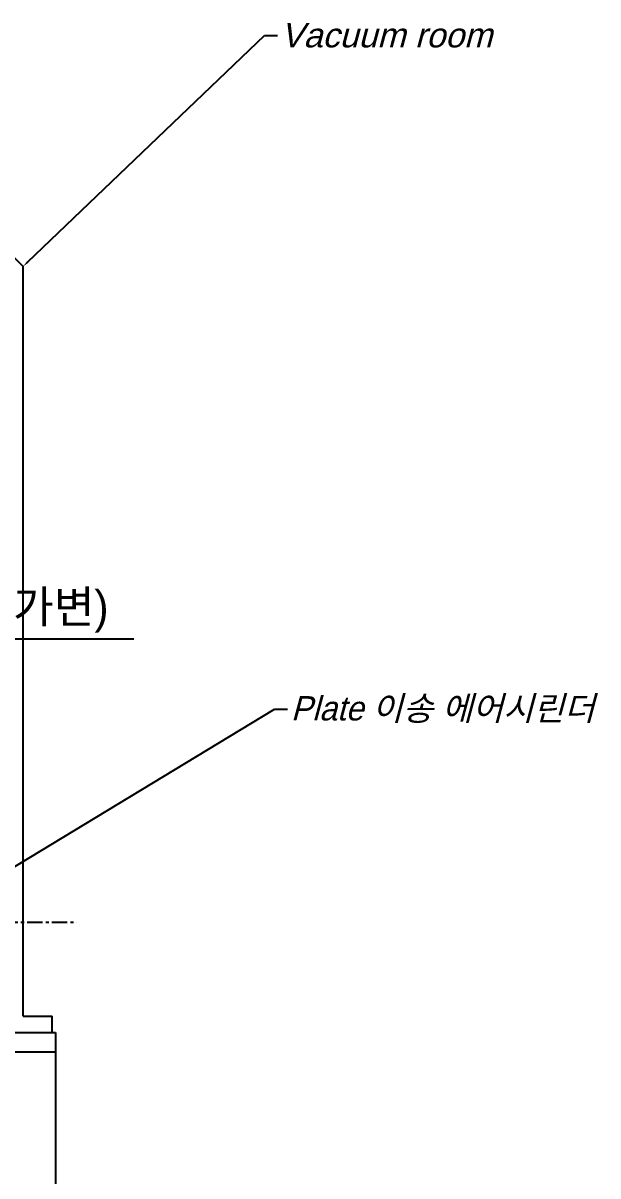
# Model space of a CAD drawing. Header units: millimetres. Extents: x 30636 to 38225, y -21023 to -5848.
# Drawn here: x 35393 to 35748, y -8887 to -8176 of the extents above; entities that cross this region are included whole.
import ezdxf
from ezdxf import colors
from ezdxf.entities.mleader import LeaderData, LeaderLine
from ezdxf.math import Vec2, Vec3

# ---------------------------------------------------------------- set-up
doc = ezdxf.new("R2010")
doc.units = ezdxf.units.MM
doc.linetypes.add('CENTER', pattern=[50.8, 31.75, -6.35, 6.35, -6.35])
doc.layers.add('1', color=1, linetype='CENTER')
doc.styles.add('ADESK1', font='simplex.shx')
doc.styles.get("Standard").update_dxf_attribs({"font": 'arial.ttf', "oblique": 15, "height": 10})
doc.dimstyles.new('ISO-25', dxfattribs={"dimtxt": 10, "dimasz": 2.5, "dimexe": 1.25, "dimexo": 0.625, "dimtad": 1, "dimtxsty": 'Standard', "dimcen": 2.5, "dimclrd": 1, "dimclre": 1, "dimclrt": 1, "dimadec": 0, "dimazin": 0, "dimtfac": 1, "dimtmove": 0, "dimatfit": 3, "dimfxl": 1, "dimtfillclr": 1, "dimarcsym": 0})

# ---------------------------------------------------------------- blocks, each defined once
blk = doc.blocks.new('*D1142')
at = {"color": 1, "lineweight": -2, "transparency": 16777216}
for p, q in [((34843.25, -8580.73), (34843.25, -8552.88)), ((34848.25, -8555.38), (35138.25, -8555.38)), ((35143.25, -8580.73), (35143.25, -8552.88)), ((35143.25, -8555.38), (35461.65, -8555.38))]:
    blk.add_line(p, q, dxfattribs=at)
at = {"color": 1, "transparency": 16777216}
for points in [[(34848.25, -8554.55), (34848.25, -8556.22), (34843.25, -8555.38)], [(35138.25, -8554.55), (35138.25, -8556.22), (35143.25, -8555.38)]]:
    blk.add_solid(points, dxfattribs=at)
at = {"layer": 'Defpoints', "color": 0, "transparency": 16777216}
for p in [(35143.25, -8555.38), (34843.25, -8581.98), (35143.25, -8581.98)]:
    blk.add_point(p, dxfattribs=at)
at = {"color": 1, "transparency": 16777216, "insert": (35304.95, -8538.9), "char_height": 20, "attachment_point": 5, "style": 'ADESK1'}
blk.add_mtext('~max300({\\fGulim|b0|i0|c129|p50;폭뱡향 가변)}', dxfattribs=at)

msp = doc.modelspace()

# ---------------------------------------------------------------- linework, layer by layer
at = {"color": 5}
for p, q in [((35271.49058, -8203.98138), (35393.24794, -8325.73874)), ((35393.24794, -8787.98136), (35393.24794, -8325.73874)), ((35393.24794, -8787.98136), (35411.24794, -8787.98136)), ((35411.24794, -8797.98136), (35411.24794, -8787.98136))]:
    msp.add_line(p, q, dxfattribs=at)
at = {"color": 6}
msp.add_line((35393.24794, -8741.98136), (35393.24794, -8717.98136), dxfattribs=at)
for p, q in [((34213.24794, -8797.98136), (35413.24794, -8797.98136)), ((35413.24794, -8797.98136), (35413.24794, -9257.98138)), ((34213.24794, -8809.98136), (35413.24794, -8809.98136))]:
    msp.add_line(p, q)
at = {"layer": '1', "ltscale": 0.3}
msp.add_line((34268.0015, -8729.98136), (35426.24794, -8729.98136), dxfattribs=at)

# ---------------------------------------------------------------- dimensions: what is measured, and where the dimension line sits
dim = msp.add_linear_dim(base=(35143.24794, -8555.38485), p1=(34843.24794, -8581.98138), p2=(35143.24794, -8581.98138), text='~max<>({\\fGulim|b0|i0|c129|p50;폭뱡향 가변)}', dimstyle='ISO-25', override={"dimscale": 2, "dimdec": 4, "dimtxsty": 'ADESK1', "dimadec": 4, "dimtdec": 4})
dim.commit()
dim.dimension.update_dxf_attribs({"geometry": '*D1142', "text_midpoint": (35304.95036, -8538.89675)})

# ---------------------------------------------------------------- leaders
ml = msp.add_multileader_mtext('Standard')
ml.set_content('Vacuum room', color=256)
ml.set_leader_properties()
ml.build(insert=Vec2(0, 0))
ctx = ml.context
ctx.base_point, ctx.char_height, ctx.plane_origin = Vec3(35550.13444, -8183.28969), 15, Vec3(35393.24794, -8325.73874)
notes = []
notes.append((ctx, [(0, (1, 1, 0), (35542.13444, -8183.28969), (1, 0), 8, [(0, [(35393.24794, -8325.73874)], 0, [])])]))
ctx.mtext.insert, ctx.mtext.flow_direction = Vec3(35552.13444, -8175.66691), 5
ml = msp.add_multileader_mtext('Standard')
ml.set_content('{\\fGulim|b0|i0|c129|p50;Plate 이송 에어시린더}', color=256)
ml.set_leader_properties()
ml.build(insert=Vec2(0, 0))
ctx = ml.context
ctx.base_point, ctx.char_height, ctx.plane_origin = Vec3(35556.35824, -8598.70731), 15, Vec3(35359.23789, -8713.18136)
notes.append((ctx, [(0, (1, 1, 0), (35548.35824, -8598.70731), (1, 0), 8, [(0, [(35359.23789, -8713.18136)], 0, [])])]))
ctx.mtext.insert, ctx.mtext.flow_direction = Vec3(35558.35824, -8590.67801), 5
for ctx, leaders in notes:
    for number, flags, end, landing, length, lines in leaders:
        leader = LeaderData()
        leader.index, (leader.has_last_leader_line, leader.has_dogleg_vector, leader.attachment_direction) = number, flags
        leader.last_leader_point, leader.dogleg_vector, leader.dogleg_length = Vec3(end), Vec3(landing), length
        for number, points, colour, breaks in lines:
            line = LeaderLine()
            line.index, line.vertices, line.color, line.breaks = number, Vec3.list(points), colors.encode_raw_color(colour), breaks
            leader.lines.append(line)
        ctx.leaders.append(leader)

doc.saveas('drawing.dxf')
